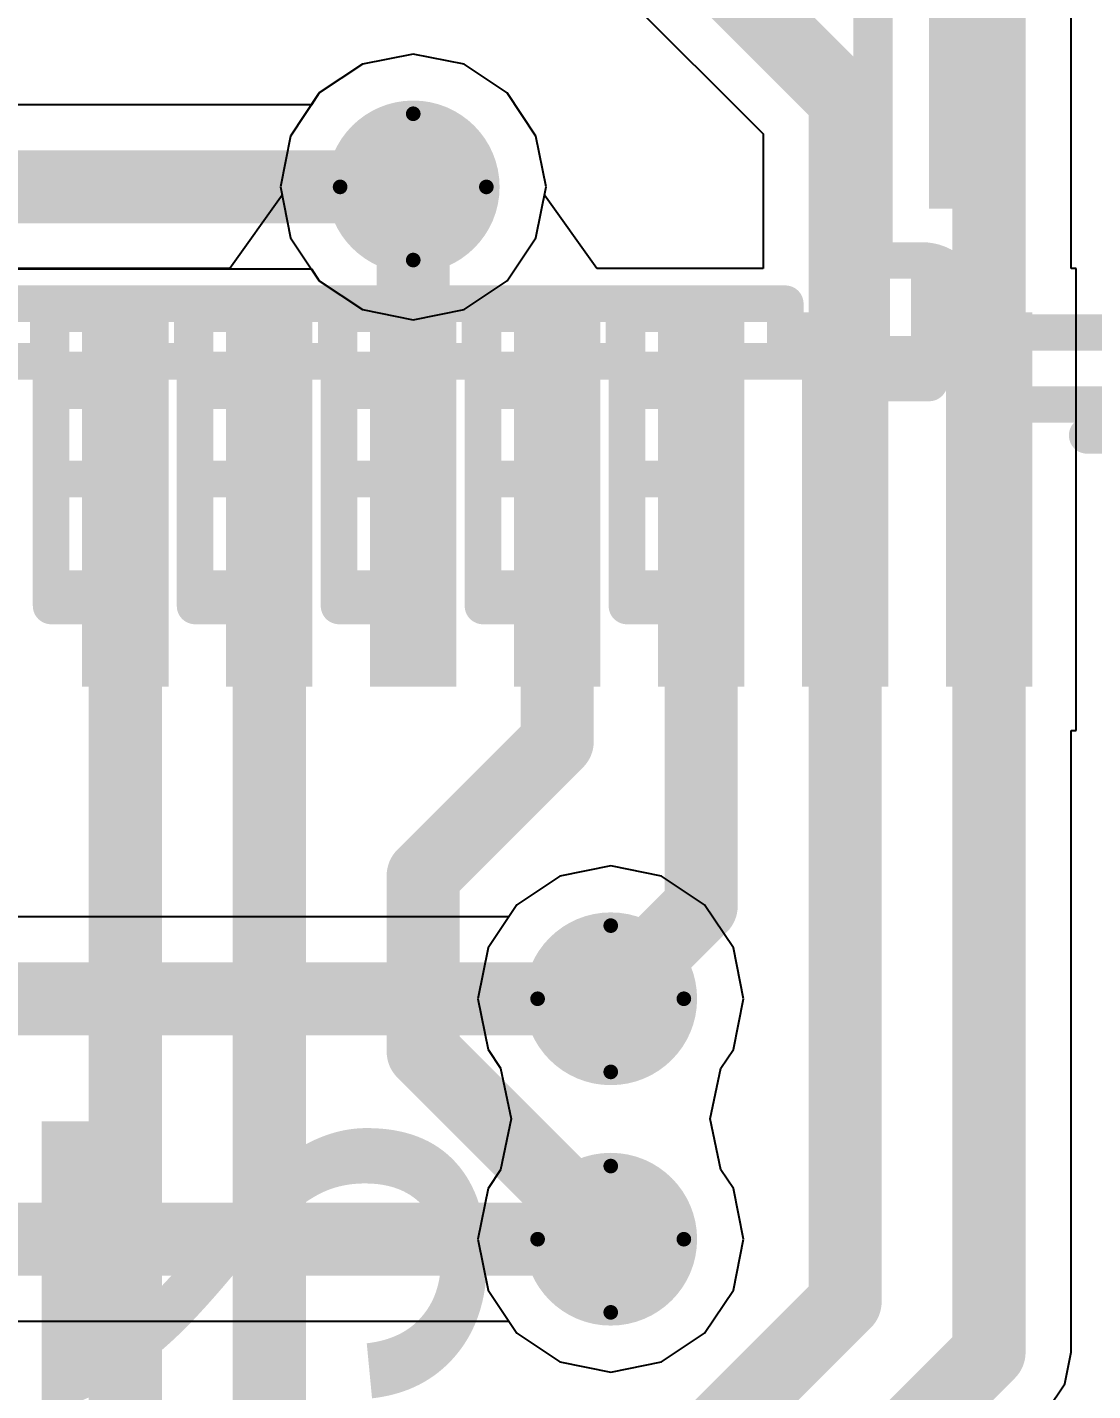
# Model space of a CAD drawing. Header units: millimetres. Extents: x -16 to 330, y -45 to 150.
# Drawn here: x 74.073 to 77.774, y 66.584 to 71.319 of the extents above; entities that cross this region are included whole.
import ezdxf

# ---------------------------------------------------------------- set-up
doc = ezdxf.new("R2010")
doc.units = ezdxf.units.MM
for name, color, linetype in [('BottomLayer', 5, 'Continuous'), ('BottomOverlay', 54, 'Continuous'), ('BottomSolder', 6, 'Continuous'), ('DrillDrawing', 1, 'Continuous'), ('Mechanical13', 56, 'Continuous'), ('MidLayer1', 16, 'Continuous'), ('MidLayer2', 76, 'Continuous'), ('TopLayer', 1, 'Continuous'), ('TopOverlay', 2, 'Continuous'), ('TopPaste', 8, 'Continuous'), ('TopSolder', 216, 'Continuous'), ('ViaHoleLayer', 16, 'Continuous')]:
    doc.layers.add(name, color=color, linetype=linetype)
doc.styles.add('Arial', font='arial.ttf', dxfattribs={"height": 0.2})

# ---------------------------------------------------------------- blocks, each defined once
blk = doc.blocks.new('AFC01_S15FCC_00_148')
at = {"layer": 'TopLayer'}
for points in [[(-3.35, 0.69), (-3.65, 0.69), (-3.65, 1.99), (-3.35, 1.99)], [(-2.85, 0.69), (-3.15, 0.69), (-3.15, 1.99), (-2.85, 1.99)], [(-2.35, 0.69), (-2.65, 0.69), (-2.65, 1.99), (-2.35, 1.99)], [(-1.85, 0.69), (-2.15, 0.69), (-2.15, 1.99), (-1.85, 1.99)], [(-1.35, 0.69), (-1.65, 0.69), (-1.65, 1.99), (-1.35, 1.99)], [(-0.85, 0.69), (-1.15, 0.69), (-1.15, 1.99), (-0.85, 1.99)], [(-0.35, 0.69), (-0.65, 0.69), (-0.65, 1.99), (-0.35, 1.99)]]:
    blk.add_hatch(color=1, dxfattribs=at).paths.add_polyline_path(points)
at = {"layer": 'TopPaste'}
for points in [[(-3.35, 0.69), (-3.65, 0.69), (-3.65, 1.99), (-3.35, 1.99)], [(-2.85, 0.69), (-3.15, 0.69), (-3.15, 1.99), (-2.85, 1.99)], [(-2.35, 0.69), (-2.65, 0.69), (-2.65, 1.99), (-2.35, 1.99)], [(-1.85, 0.69), (-2.15, 0.69), (-2.15, 1.99), (-1.85, 1.99)], [(-1.35, 0.69), (-1.65, 0.69), (-1.65, 1.99), (-1.35, 1.99)], [(-0.85, 0.69), (-1.15, 0.69), (-1.15, 1.99), (-0.85, 1.99)], [(-0.35, 0.69), (-0.65, 0.69), (-0.65, 1.99), (-0.35, 1.99)]]:
    blk.add_hatch(color=8, dxfattribs=at).paths.add_polyline_path(points)
at = {"layer": 'TopSolder'}
for points in [[(-3.35, 0.69), (-3.65, 0.69), (-3.65, 1.99), (-3.35, 1.99)], [(-2.85, 0.69), (-3.15, 0.69), (-3.15, 1.99), (-2.85, 1.99)], [(-2.35, 0.69), (-2.65, 0.69), (-2.65, 1.99), (-2.35, 1.99)], [(-1.85, 0.69), (-2.15, 0.69), (-2.15, 1.99), (-1.85, 1.99)], [(-1.35, 0.69), (-1.65, 0.69), (-1.65, 1.99), (-1.35, 1.99)], [(-0.85, 0.69), (-1.15, 0.69), (-1.15, 1.99), (-0.85, 1.99)], [(-0.35, 0.69), (-0.65, 0.69), (-0.65, 1.99), (-0.35, 1.99)]]:
    blk.add_hatch(color=216, dxfattribs=at).paths.add_polyline_path(points)
at = {"layer": 'TopOverlay', "const_width": 0.127}
blk.add_lwpolyline([(-3.8408, 1.1176), (-5.8728, 1.1176)], dxfattribs=at)
at = {"layer": 'TopOverlay', "const_width": 0.0635}
blk.add_lwpolyline([(-3.8726, 1.1176, 1), (-3.8091, 1.1176, 1)], format="xyb", close=True, dxfattribs=at)
at = {"layer": 'TopOverlay'}
blk.add_text('1', height=0.762, dxfattribs=at).set_placement((-3.6376, -0.4318))

msp = doc.modelspace()

# ---------------------------------------------------------------- hatches: boundary and pattern name
at = {"layer": 'BottomLayer'}
h = msp.add_hatch(color=5, dxfattribs=at)
edge = h.paths.add_edge_path()
edge.add_arc((75.414, 70.7644), 0.3, 0, 360)
h = msp.add_hatch(color=5, dxfattribs=at)
edge = h.paths.add_edge_path()
edge.add_arc((76.1, 67.945), 0.3, 0, 360)
h = msp.add_hatch(color=5, dxfattribs=at)
edge = h.paths.add_edge_path()
edge.add_arc((76.1, 67.11), 0.3, 0, 360)
at = {"layer": 'BottomSolder'}
h = msp.add_hatch(color=6, dxfattribs=at)
edge = h.paths.add_edge_path()
edge.add_arc((75.414, 70.7644), 0.15, 0, 360)
h = msp.add_hatch(color=6, dxfattribs=at)
edge = h.paths.add_edge_path()
edge.add_arc((76.1, 67.945), 0.15, 0, 360)
h = msp.add_hatch(color=6, dxfattribs=at)
edge = h.paths.add_edge_path()
edge.add_arc((76.1, 67.11), 0.15, 0, 360)
at = {"layer": 'MidLayer1'}
h = msp.add_hatch(color=16, dxfattribs=at)
edge = h.paths.add_edge_path()
edge.add_arc((75.414, 70.7644), 0.3, 0, 360)
h = msp.add_hatch(color=16, dxfattribs=at)
edge = h.paths.add_edge_path()
edge.add_arc((76.1, 67.945), 0.3, 0, 360)
h = msp.add_hatch(color=16, dxfattribs=at)
edge = h.paths.add_edge_path()
edge.add_arc((76.1, 67.11), 0.3, 0, 360)
at = {"layer": 'MidLayer2'}
h = msp.add_hatch(color=76, dxfattribs=at)
edge = h.paths.add_edge_path()
edge.add_arc((75.414, 70.7644), 0.3, 0, 360)
h = msp.add_hatch(color=76, dxfattribs=at)
edge = h.paths.add_edge_path()
edge.add_arc((76.1, 67.945), 0.3, 0, 360)
h = msp.add_hatch(color=76, dxfattribs=at)
edge = h.paths.add_edge_path()
edge.add_arc((76.1, 67.11), 0.3, 0, 360)
at = {"layer": 'TopLayer'}
h = msp.add_hatch(color=1, dxfattribs=at)
edge = h.paths.add_edge_path()
edge.add_arc((75.414, 70.7644), 0.3, 0, 360)
h = msp.add_hatch(color=1, dxfattribs=at)
edge = h.paths.add_edge_path()
edge.add_arc((76.1, 67.945), 0.3, 0, 360)
h = msp.add_hatch(color=1, dxfattribs=at)
edge = h.paths.add_edge_path()
edge.add_arc((76.1, 67.11), 0.3, 0, 360)
at = {"layer": 'TopSolder'}
h = msp.add_hatch(color=216, dxfattribs=at)
edge = h.paths.add_edge_path()
edge.add_arc((75.414, 70.7644), 0.15, 0, 360)
h = msp.add_hatch(color=216, dxfattribs=at)
edge = h.paths.add_edge_path()
edge.add_arc((76.1, 67.945), 0.15, 0, 360)
h = msp.add_hatch(color=216, dxfattribs=at)
edge = h.paths.add_edge_path()
edge.add_arc((76.1, 67.11), 0.15, 0, 360)
at = {"layer": 'ViaHoleLayer'}
h = msp.add_hatch(color=16, dxfattribs=at)
edge = h.paths.add_edge_path()
edge.add_arc((75.414, 70.7644), 0.15, 0, 360)
h = msp.add_hatch(color=16, dxfattribs=at)
edge = h.paths.add_edge_path()
edge.add_arc((76.1, 67.945), 0.15, 0, 360)
h = msp.add_hatch(color=16, dxfattribs=at)
edge = h.paths.add_edge_path()
edge.add_arc((76.1, 67.11), 0.15, 0, 360)

# ---------------------------------------------------------------- linework, layer by layer
at = {"layer": 'BottomLayer'}
for p, q in [((75.414, 71.2257), (75.2375, 71.1906)), ((75.5905, 71.1906), (75.414, 71.2257)), ((75.2375, 71.1906), (75.0878, 71.0906)), ((75.7401, 71.0906), (75.5905, 71.1906)), ((75.0878, 71.0906), (75.0602, 71.0493)), ((75.8401, 70.9409), (75.7401, 71.0906)), ((75.0602, 71.0493), (68.8716, 71.0493)), ((75.8752, 70.7644), (75.8401, 70.9409)), ((75.8401, 70.5879), (75.8752, 70.7644)), ((75.7401, 70.4382), (75.8401, 70.5879)), ((68.9896, 70.4795), (75.0602, 70.4795)), ((75.0602, 70.4795), (75.0878, 70.4382)), ((75.0878, 70.4382), (75.2375, 70.3383)), ((75.5905, 70.3383), (75.7401, 70.4382)), ((75.2375, 70.3383), (75.414, 70.3031)), ((75.414, 70.3031), (75.5905, 70.3383)), ((76.1, 68.4063), (75.9235, 68.3712)), ((76.2765, 68.3712), (76.1, 68.4063)), ((75.9235, 68.3712), (75.7738, 68.2712)), ((76.4261, 68.2712), (76.2765, 68.3712)), ((75.7738, 68.2712), (75.7462, 68.2299)), ((76.5261, 68.1215), (76.4261, 68.2712)), ((75.7462, 68.2299), (69.4851, 68.2299)), ((76.5612, 67.945), (76.5261, 68.1215)), ((76.5261, 67.7685), (76.5612, 67.945)), ((76.4829, 67.7037), (76.5261, 67.7685)), ((76.4455, 67.5275), (76.4829, 67.7037)), ((76.4829, 67.3513), (76.4455, 67.5275)), ((76.5261, 67.2865), (76.4829, 67.3513)), ((76.5612, 67.11), (76.5261, 67.2865)), ((76.5261, 66.9335), (76.5612, 67.11)), ((76.4261, 66.7838), (76.5261, 66.9335)), ((69.3004, 66.8251), (75.7462, 66.8251)), ((75.7462, 66.8251), (75.7738, 66.7838)), ((75.7738, 66.7838), (75.9235, 66.6838)), ((76.2765, 66.6838), (76.4261, 66.7838)), ((75.9235, 66.6838), (76.1, 66.6487)), ((76.1, 66.6487), (76.2765, 66.6838))]:
    msp.add_line(p, q, dxfattribs=at)
at = {"layer": 'BottomLayer', "const_width": 0.254}
for points in [[(68.8716, 70.7644), (75.414, 70.7644)], [(69.3671, 67.945), (75.9478, 67.945)], [(69.3004, 67.11), (75.9457, 67.11)]]:
    msp.add_lwpolyline(points, dxfattribs=at)
at = {"layer": 'BottomLayer', "const_width": 0.127}
for points in [[(75.3505, 70.7644, 1), (75.4775, 70.7644, 1)], [(75.8843, 67.945, 1), (76.0113, 67.945, 1)], [(75.8822, 67.11, 1), (76.0092, 67.11, 1)]]:
    msp.add_lwpolyline(points, format="xyb", close=True, dxfattribs=at)
at = {"layer": 'DrillDrawing', "const_width": 0.0508}
for points in [[(75.16, 70.7644), (75.414, 71.0184)], [(75.414, 71.0184), (75.668, 70.7644)], [(75.16, 70.7644), (75.414, 70.5104)], [(75.414, 70.5104), (75.668, 70.7644)], [(75.846, 67.945), (76.1, 68.199)], [(76.1, 68.199), (76.354, 67.945)], [(75.846, 67.945), (76.1, 67.691)], [(76.1, 67.691), (76.354, 67.945)], [(75.846, 67.11), (76.1, 67.364)], [(76.1, 67.364), (76.354, 67.11)], [(75.846, 67.11), (76.1, 66.856)], [(76.1, 66.856), (76.354, 67.11)]]:
    msp.add_lwpolyline(points, dxfattribs=at)
at = {"layer": 'DrillDrawing', "const_width": 0.0254}
for points in [[(75.4013, 71.0184, 1), (75.4267, 71.0184, 1)], [(75.4013, 71.0184, 1), (75.4267, 71.0184, 1)], [(75.1473, 70.7644, 1), (75.1727, 70.7644, 1)], [(75.1473, 70.7644, 1), (75.1727, 70.7644, 1)], [(75.6553, 70.7644, 1), (75.6807, 70.7644, 1)], [(75.6553, 70.7644, 1), (75.6807, 70.7644, 1)], [(75.4013, 70.5104, 1), (75.4267, 70.5104, 1)], [(75.4013, 70.5104, 1), (75.4267, 70.5104, 1)], [(76.0873, 68.199, 1), (76.1127, 68.199, 1)], [(76.0873, 68.199, 1), (76.1127, 68.199, 1)], [(75.8333, 67.945, 1), (75.8587, 67.945, 1)], [(75.8333, 67.945, 1), (75.8587, 67.945, 1)], [(76.3413, 67.945, 1), (76.3667, 67.945, 1)], [(76.3413, 67.945, 1), (76.3667, 67.945, 1)], [(76.0873, 67.691, 1), (76.1127, 67.691, 1)], [(76.0873, 67.691, 1), (76.1127, 67.691, 1)], [(76.0873, 67.364, 1), (76.1127, 67.364, 1)], [(76.0873, 67.364, 1), (76.1127, 67.364, 1)], [(75.8333, 67.11, 1), (75.8587, 67.11, 1)], [(75.8333, 67.11, 1), (75.8587, 67.11, 1)], [(76.3413, 67.11, 1), (76.3667, 67.11, 1)], [(76.3413, 67.11, 1), (76.3667, 67.11, 1)], [(76.0873, 66.856, 1), (76.1127, 66.856, 1)], [(76.0873, 66.856, 1), (76.1127, 66.856, 1)]]:
    msp.add_lwpolyline(points, format="xyb", close=True, dxfattribs=at)
at = {"layer": 'Mechanical13', "const_width": 0.127}
for points in [[(77.0062, 70.0836), (77.0062, 72.9088)], [(77.0162, 70.5088), (77.0162, 72.5088)], [(77.0162, 70.5088), (77.1812, 70.5088)], [(77.2062, 70.0836), (77.2062, 70.5034)], [(71.3062, 70.3588), (76.7062, 70.3588)], [(74.1462, 70.1588), (74.1462, 70.3588)], [(74.1562, 70.3238), (74.1562, 70.3588)], [(74.3562, 70.3238), (74.3562, 70.3588)], [(74.3662, 70.1588), (74.3662, 70.3588)], [(74.6462, 70.1588), (74.6462, 70.3588)], [(74.6562, 70.3238), (74.6562, 70.3588)], [(74.8562, 70.3238), (74.8562, 70.3588)], [(74.8662, 70.1588), (74.8662, 70.3588)], [(75.1462, 70.1588), (75.1462, 70.3588)], [(75.1562, 70.3238), (75.1562, 70.3588)], [(75.3562, 70.3238), (75.3562, 70.3588)], [(75.3662, 70.1588), (75.3662, 70.3588)], [(75.6462, 70.1588), (75.6462, 70.3588)], [(75.6562, 70.3238), (75.6562, 70.3588)], [(75.8562, 70.3238), (75.8562, 70.3588)], [(75.8662, 70.1588), (75.8662, 70.3588)], [(76.1462, 70.1588), (76.1462, 70.3588)], [(76.1562, 70.3238), (76.1562, 70.3588)], [(76.3562, 70.3238), (76.3562, 70.3588)], [(76.3662, 70.1588), (76.3662, 70.3588)], [(76.7062, 70.1588), (76.7062, 70.3588)], [(77.3312, 70.2588), (77.3312, 70.3588)], [(74.1562, 70.3238), (74.3562, 70.3238)], [(74.1562, 70.1286), (74.1562, 70.3238)], [(74.3562, 70.1286), (74.3562, 70.3238)], [(74.6562, 70.3238), (74.8562, 70.3238)], [(74.6562, 70.1286), (74.6562, 70.3238)], [(74.8562, 70.1286), (74.8562, 70.3238)], [(75.1562, 70.3238), (75.3562, 70.3238)], [(75.1562, 70.1286), (75.1562, 70.3238)], [(75.3562, 70.1286), (75.3562, 70.3238)], [(75.6562, 70.3238), (75.8562, 70.3238)], [(75.6562, 70.1286), (75.6562, 70.3238)], [(75.8562, 70.1286), (75.8562, 70.3238)], [(76.1562, 70.3238), (76.3562, 70.3238)], [(76.1562, 70.1286), (76.1562, 70.3238)], [(76.3562, 70.1286), (76.3562, 70.3238)], [(76.8562, 70.1588), (77.0062, 70.3088)], [(77.2062, 70.3238), (77.3312, 70.3238)], [(77.3312, 70.2588), (78.1862, 70.2588)], [(77.3312, 70.0088), (77.3312, 70.2588)], [(77.2062, 70.2488), (77.3312, 70.2488)], [(73.8662, 70.1588), (74.1462, 70.1588)], [(74.3662, 70.1588), (74.6462, 70.1588)], [(74.8662, 70.1588), (75.1462, 70.1588)], [(75.3662, 70.1588), (75.6462, 70.1588)], [(75.8662, 70.1588), (76.1462, 70.1588)], [(76.3662, 70.1588), (76.8562, 70.1588)], [(77.0062, 70.1836), (77.2062, 70.1836)], [(74.1562, 70.1286), (74.3562, 70.1286)], [(74.1562, 70.0936), (74.1562, 70.1286)], [(74.3562, 70.0936), (74.3562, 70.1286)], [(74.6562, 70.1286), (74.8562, 70.1286)], [(74.6562, 70.0936), (74.6562, 70.1286)], [(74.8562, 70.0936), (74.8562, 70.1286)], [(75.1562, 70.1286), (75.3562, 70.1286)], [(75.1562, 70.0936), (75.1562, 70.1286)], [(75.3562, 70.0936), (75.3562, 70.1286)], [(75.6562, 70.1286), (75.8562, 70.1286)], [(75.6562, 70.0936), (75.6562, 70.1286)], [(75.8562, 70.0936), (75.8562, 70.1286)], [(76.1562, 70.1286), (76.3562, 70.1286)], [(76.1562, 70.0936), (76.1562, 70.1286)], [(76.3562, 70.0936), (76.3562, 70.1286)], [(74.1562, 70.0936), (74.3562, 70.0936)], [(74.1562, 70.0564), (74.1562, 70.0936)], [(74.3562, 70.0564), (74.3562, 70.0936)], [(74.6562, 70.0936), (74.8562, 70.0936)], [(74.6562, 70.0564), (74.6562, 70.0936)], [(74.8562, 70.0564), (74.8562, 70.0936)], [(75.1562, 70.0936), (75.3562, 70.0936)], [(75.1562, 70.0564), (75.1562, 70.0936)], [(75.3562, 70.0564), (75.3562, 70.0936)], [(75.6562, 70.0936), (75.8562, 70.0936)], [(75.6562, 70.0564), (75.6562, 70.0936)], [(75.8562, 70.0564), (75.8562, 70.0936)], [(76.1562, 70.0936), (76.3562, 70.0936)], [(76.1562, 70.0564), (76.1562, 70.0936)], [(76.3562, 70.0564), (76.3562, 70.0936)], [(77.0062, 70.0836), (77.2062, 70.0836)], [(74.1562, 70.0564), (74.3562, 70.0564)], [(74.1562, 69.3691), (74.1562, 70.0564)], [(74.3562, 69.3691), (74.3562, 70.0564)], [(74.6562, 70.0564), (74.8562, 70.0564)], [(74.6562, 69.3691), (74.6562, 70.0564)], [(74.8562, 69.3691), (74.8562, 70.0564)], [(75.1562, 70.0564), (75.3562, 70.0564)], [(75.1562, 69.3691), (75.1562, 70.0564)], [(75.3562, 69.3691), (75.3562, 70.0564)], [(75.6562, 70.0564), (75.8562, 70.0564)], [(75.6562, 69.3691), (75.6562, 70.0564)], [(75.8562, 69.3691), (75.8562, 70.0564)], [(76.1562, 70.0564), (76.3562, 70.0564)], [(76.1562, 69.3691), (76.1562, 70.0564)], [(76.3562, 69.3691), (76.3562, 70.0564)], [(77.3312, 70.0088), (78.1862, 70.0088)], [(74.1562, 69.7504), (74.3562, 69.7504)], [(74.6562, 69.7504), (74.8562, 69.7504)], [(75.1562, 69.7504), (75.3562, 69.7504)], [(75.6562, 69.7504), (75.8562, 69.7504)], [(76.1562, 69.7504), (76.3562, 69.7504)], [(74.1562, 69.3691), (74.3562, 69.3691)], [(74.1562, 69.3091), (74.1562, 69.3691)], [(74.3562, 69.3091), (74.3562, 69.3691)], [(74.6562, 69.3691), (74.8562, 69.3691)], [(74.6562, 69.3091), (74.6562, 69.3691)], [(74.8562, 69.3091), (74.8562, 69.3691)], [(75.1562, 69.3691), (75.3562, 69.3691)], [(75.1562, 69.3091), (75.1562, 69.3691)], [(75.3562, 69.3091), (75.3562, 69.3691)], [(75.6562, 69.3691), (75.8562, 69.3691)], [(75.6562, 69.3091), (75.6562, 69.3691)], [(75.8562, 69.3091), (75.8562, 69.3691)], [(76.1562, 69.3691), (76.3562, 69.3691)], [(76.1562, 69.3091), (76.1562, 69.3691)], [(76.3562, 69.3091), (76.3562, 69.3691)], [(74.1562, 69.3091), (74.3562, 69.3091)], [(74.6562, 69.3091), (74.8562, 69.3091)], [(75.1562, 69.3091), (75.3562, 69.3091)], [(75.6562, 69.3091), (75.8562, 69.3091)], [(76.1562, 69.3091), (76.3562, 69.3091)]]:
    msp.add_lwpolyline(points, dxfattribs=at)
at = {"layer": 'Mechanical13', "const_width": 0.0635}
for points in [[(76.9845, 70.5088, 1), (77.048, 70.5088, 1)], [(76.9845, 70.5088, 1), (77.048, 70.5088, 1)], [(77.1495, 70.5088, 1), (77.213, 70.5088, 1)], [(77.1495, 70.5088, 1), (77.213, 70.5088, 1)], [(77.1745, 70.5034, 1), (77.238, 70.5034, 1)], [(77.2921, 70.4051, 1), (77.3556, 70.4051, 1)], [(77.2921, 70.4051, 1), (77.3556, 70.4051, 1)], [(74.1145, 70.3588, 1), (74.178, 70.3588, 1)], [(74.1245, 70.3588, 1), (74.188, 70.3588, 1)], [(74.3245, 70.3588, 1), (74.388, 70.3588, 1)], [(74.3345, 70.3588, 1), (74.398, 70.3588, 1)], [(74.6145, 70.3588, 1), (74.678, 70.3588, 1)], [(74.6245, 70.3588, 1), (74.688, 70.3588, 1)], [(74.8245, 70.3588, 1), (74.888, 70.3588, 1)], [(74.8345, 70.3588, 1), (74.898, 70.3588, 1)], [(75.1145, 70.3588, 1), (75.178, 70.3588, 1)], [(75.1245, 70.3588, 1), (75.188, 70.3588, 1)], [(75.3245, 70.3588, 1), (75.388, 70.3588, 1)], [(75.3345, 70.3588, 1), (75.398, 70.3588, 1)], [(75.6145, 70.3588, 1), (75.678, 70.3588, 1)], [(75.6245, 70.3588, 1), (75.688, 70.3588, 1)], [(75.8245, 70.3588, 1), (75.888, 70.3588, 1)], [(75.8345, 70.3588, 1), (75.898, 70.3588, 1)], [(76.1145, 70.3588, 1), (76.178, 70.3588, 1)], [(76.1245, 70.3588, 1), (76.188, 70.3588, 1)], [(76.3245, 70.3588, 1), (76.388, 70.3588, 1)], [(76.3345, 70.3588, 1), (76.398, 70.3588, 1)], [(76.6745, 70.3588, 1), (76.738, 70.3588, 1)], [(76.6745, 70.3588, 1), (76.738, 70.3588, 1)], [(77.2995, 70.3588, 1), (77.363, 70.3588, 1)], [(77.2995, 70.3588, 1), (77.363, 70.3588, 1)], [(74.1245, 70.3238, 1), (74.188, 70.3238, 1)], [(74.1245, 70.3238, 1), (74.188, 70.3238, 1)], [(74.1245, 70.3238, 1), (74.188, 70.3238, 1)], [(74.3245, 70.3238, 1), (74.388, 70.3238, 1)], [(74.3245, 70.3238, 1), (74.388, 70.3238, 1)], [(74.3245, 70.3238, 1), (74.388, 70.3238, 1)], [(74.6245, 70.3238, 1), (74.688, 70.3238, 1)], [(74.6245, 70.3238, 1), (74.688, 70.3238, 1)], [(74.6245, 70.3238, 1), (74.688, 70.3238, 1)], [(74.8245, 70.3238, 1), (74.888, 70.3238, 1)], [(74.8245, 70.3238, 1), (74.888, 70.3238, 1)], [(74.8245, 70.3238, 1), (74.888, 70.3238, 1)], [(75.1245, 70.3238, 1), (75.188, 70.3238, 1)], [(75.1245, 70.3238, 1), (75.188, 70.3238, 1)], [(75.1245, 70.3238, 1), (75.188, 70.3238, 1)], [(75.3245, 70.3238, 1), (75.388, 70.3238, 1)], [(75.3245, 70.3238, 1), (75.388, 70.3238, 1)], [(75.3245, 70.3238, 1), (75.388, 70.3238, 1)], [(75.6245, 70.3238, 1), (75.688, 70.3238, 1)], [(75.6245, 70.3238, 1), (75.688, 70.3238, 1)], [(75.6245, 70.3238, 1), (75.688, 70.3238, 1)], [(75.8245, 70.3238, 1), (75.888, 70.3238, 1)], [(75.8245, 70.3238, 1), (75.888, 70.3238, 1)], [(75.8245, 70.3238, 1), (75.888, 70.3238, 1)], [(76.1245, 70.3238, 1), (76.188, 70.3238, 1)], [(76.1245, 70.3238, 1), (76.188, 70.3238, 1)], [(76.1245, 70.3238, 1), (76.188, 70.3238, 1)], [(76.3245, 70.3238, 1), (76.388, 70.3238, 1)], [(76.3245, 70.3238, 1), (76.388, 70.3238, 1)], [(76.3245, 70.3238, 1), (76.388, 70.3238, 1)], [(76.9745, 70.3088, 1), (77.038, 70.3088, 1)], [(77.1745, 70.3238, 1), (77.238, 70.3238, 1)], [(77.2995, 70.3238, 1), (77.363, 70.3238, 1)], [(77.2995, 70.2588, 1), (77.363, 70.2588, 1)], [(77.2995, 70.2588, 1), (77.363, 70.2588, 1)], [(77.2995, 70.2588, 1), (77.363, 70.2588, 1)], [(77.1745, 70.2488, 1), (77.238, 70.2488, 1)], [(77.2995, 70.2488, 1), (77.363, 70.2488, 1)], [(74.1145, 70.1588, 1), (74.178, 70.1588, 1)], [(74.1145, 70.1588, 1), (74.178, 70.1588, 1)], [(74.3345, 70.1588, 1), (74.398, 70.1588, 1)], [(74.3345, 70.1588, 1), (74.398, 70.1588, 1)], [(74.6145, 70.1588, 1), (74.678, 70.1588, 1)], [(74.6145, 70.1588, 1), (74.678, 70.1588, 1)], [(74.8345, 70.1588, 1), (74.898, 70.1588, 1)], [(74.8345, 70.1588, 1), (74.898, 70.1588, 1)], [(75.1145, 70.1588, 1), (75.178, 70.1588, 1)], [(75.1145, 70.1588, 1), (75.178, 70.1588, 1)], [(75.3345, 70.1588, 1), (75.398, 70.1588, 1)], [(75.3345, 70.1588, 1), (75.398, 70.1588, 1)], [(75.6145, 70.1588, 1), (75.678, 70.1588, 1)], [(75.6145, 70.1588, 1), (75.678, 70.1588, 1)], [(75.8345, 70.1588, 1), (75.898, 70.1588, 1)], [(75.8345, 70.1588, 1), (75.898, 70.1588, 1)], [(76.1145, 70.1588, 1), (76.178, 70.1588, 1)], [(76.1145, 70.1588, 1), (76.178, 70.1588, 1)], [(76.3345, 70.1588, 1), (76.398, 70.1588, 1)], [(76.3345, 70.1588, 1), (76.398, 70.1588, 1)], [(76.6745, 70.1588, 1), (76.738, 70.1588, 1)], [(76.8245, 70.1588, 1), (76.888, 70.1588, 1)], [(76.8245, 70.1588, 1), (76.888, 70.1588, 1)], [(76.9745, 70.1836, 1), (77.038, 70.1836, 1)], [(77.1745, 70.1836, 1), (77.238, 70.1836, 1)], [(74.1245, 70.1286, 1), (74.188, 70.1286, 1)], [(74.1245, 70.1286, 1), (74.188, 70.1286, 1)], [(74.1245, 70.1286, 1), (74.188, 70.1286, 1)], [(74.3245, 70.1286, 1), (74.388, 70.1286, 1)], [(74.3245, 70.1286, 1), (74.388, 70.1286, 1)], [(74.3245, 70.1286, 1), (74.388, 70.1286, 1)], [(74.6245, 70.1286, 1), (74.688, 70.1286, 1)], [(74.6245, 70.1286, 1), (74.688, 70.1286, 1)], [(74.6245, 70.1286, 1), (74.688, 70.1286, 1)], [(74.8245, 70.1286, 1), (74.888, 70.1286, 1)], [(74.8245, 70.1286, 1), (74.888, 70.1286, 1)], [(74.8245, 70.1286, 1), (74.888, 70.1286, 1)], [(75.1245, 70.1286, 1), (75.188, 70.1286, 1)], [(75.1245, 70.1286, 1), (75.188, 70.1286, 1)], [(75.1245, 70.1286, 1), (75.188, 70.1286, 1)], [(75.3245, 70.1286, 1), (75.388, 70.1286, 1)], [(75.3245, 70.1286, 1), (75.388, 70.1286, 1)], [(75.3245, 70.1286, 1), (75.388, 70.1286, 1)], [(75.6245, 70.1286, 1), (75.688, 70.1286, 1)], [(75.6245, 70.1286, 1), (75.688, 70.1286, 1)], [(75.6245, 70.1286, 1), (75.688, 70.1286, 1)], [(75.8245, 70.1286, 1), (75.888, 70.1286, 1)], [(75.8245, 70.1286, 1), (75.888, 70.1286, 1)], [(75.8245, 70.1286, 1), (75.888, 70.1286, 1)], [(76.1245, 70.1286, 1), (76.188, 70.1286, 1)], [(76.1245, 70.1286, 1), (76.188, 70.1286, 1)], [(76.1245, 70.1286, 1), (76.188, 70.1286, 1)], [(76.3245, 70.1286, 1), (76.388, 70.1286, 1)], [(76.3245, 70.1286, 1), (76.388, 70.1286, 1)], [(76.3245, 70.1286, 1), (76.388, 70.1286, 1)], [(74.1245, 70.0936, 1), (74.188, 70.0936, 1)], [(74.1245, 70.0936, 1), (74.188, 70.0936, 1)], [(74.1245, 70.0936, 1), (74.188, 70.0936, 1)], [(74.3245, 70.0936, 1), (74.388, 70.0936, 1)], [(74.3245, 70.0936, 1), (74.388, 70.0936, 1)], [(74.3245, 70.0936, 1), (74.388, 70.0936, 1)], [(74.6245, 70.0936, 1), (74.688, 70.0936, 1)], [(74.6245, 70.0936, 1), (74.688, 70.0936, 1)], [(74.6245, 70.0936, 1), (74.688, 70.0936, 1)], [(74.8245, 70.0936, 1), (74.888, 70.0936, 1)], [(74.8245, 70.0936, 1), (74.888, 70.0936, 1)], [(74.8245, 70.0936, 1), (74.888, 70.0936, 1)], [(75.1245, 70.0936, 1), (75.188, 70.0936, 1)], [(75.1245, 70.0936, 1), (75.188, 70.0936, 1)], [(75.1245, 70.0936, 1), (75.188, 70.0936, 1)], [(75.3245, 70.0936, 1), (75.388, 70.0936, 1)], [(75.3245, 70.0936, 1), (75.388, 70.0936, 1)], [(75.3245, 70.0936, 1), (75.388, 70.0936, 1)], [(75.6245, 70.0936, 1), (75.688, 70.0936, 1)], [(75.6245, 70.0936, 1), (75.688, 70.0936, 1)], [(75.6245, 70.0936, 1), (75.688, 70.0936, 1)], [(75.8245, 70.0936, 1), (75.888, 70.0936, 1)], [(75.8245, 70.0936, 1), (75.888, 70.0936, 1)], [(75.8245, 70.0936, 1), (75.888, 70.0936, 1)], [(76.1245, 70.0936, 1), (76.188, 70.0936, 1)], [(76.1245, 70.0936, 1), (76.188, 70.0936, 1)], [(76.1245, 70.0936, 1), (76.188, 70.0936, 1)], [(76.3245, 70.0936, 1), (76.388, 70.0936, 1)], [(76.3245, 70.0936, 1), (76.388, 70.0936, 1)], [(76.3245, 70.0936, 1), (76.388, 70.0936, 1)], [(76.9745, 70.0836, 1), (77.038, 70.0836, 1)], [(76.9745, 70.0836, 1), (77.038, 70.0836, 1)], [(77.1745, 70.0836, 1), (77.238, 70.0836, 1)], [(77.1745, 70.0836, 1), (77.238, 70.0836, 1)], [(74.1245, 70.0564, 1), (74.188, 70.0564, 1)], [(74.1245, 70.0564, 1), (74.188, 70.0564, 1)], [(74.1245, 70.0564, 1), (74.188, 70.0564, 1)], [(74.3245, 70.0564, 1), (74.388, 70.0564, 1)], [(74.3245, 70.0564, 1), (74.388, 70.0564, 1)], [(74.3245, 70.0564, 1), (74.388, 70.0564, 1)], [(74.6245, 70.0564, 1), (74.688, 70.0564, 1)], [(74.6245, 70.0564, 1), (74.688, 70.0564, 1)], [(74.6245, 70.0564, 1), (74.688, 70.0564, 1)], [(74.8245, 70.0564, 1), (74.888, 70.0564, 1)], [(74.8245, 70.0564, 1), (74.888, 70.0564, 1)], [(74.8245, 70.0564, 1), (74.888, 70.0564, 1)], [(75.1245, 70.0564, 1), (75.188, 70.0564, 1)], [(75.1245, 70.0564, 1), (75.188, 70.0564, 1)], [(75.1245, 70.0564, 1), (75.188, 70.0564, 1)], [(75.3245, 70.0564, 1), (75.388, 70.0564, 1)], [(75.3245, 70.0564, 1), (75.388, 70.0564, 1)], [(75.3245, 70.0564, 1), (75.388, 70.0564, 1)], [(75.6245, 70.0564, 1), (75.688, 70.0564, 1)], [(75.6245, 70.0564, 1), (75.688, 70.0564, 1)], [(75.6245, 70.0564, 1), (75.688, 70.0564, 1)], [(75.8245, 70.0564, 1), (75.888, 70.0564, 1)], [(75.8245, 70.0564, 1), (75.888, 70.0564, 1)], [(75.8245, 70.0564, 1), (75.888, 70.0564, 1)], [(76.1245, 70.0564, 1), (76.188, 70.0564, 1)], [(76.1245, 70.0564, 1), (76.188, 70.0564, 1)], [(76.1245, 70.0564, 1), (76.188, 70.0564, 1)], [(76.3245, 70.0564, 1), (76.388, 70.0564, 1)], [(76.3245, 70.0564, 1), (76.388, 70.0564, 1)], [(76.3245, 70.0564, 1), (76.388, 70.0564, 1)], [(77.2995, 70.0088, 1), (77.363, 70.0088, 1)], [(77.2995, 70.0088, 1), (77.363, 70.0088, 1)], [(74.1245, 69.7504, 1), (74.188, 69.7504, 1)], [(74.3245, 69.7504, 1), (74.388, 69.7504, 1)], [(74.6245, 69.7504, 1), (74.688, 69.7504, 1)], [(74.8245, 69.7504, 1), (74.888, 69.7504, 1)], [(75.1245, 69.7504, 1), (75.188, 69.7504, 1)], [(75.3245, 69.7504, 1), (75.388, 69.7504, 1)], [(75.6245, 69.7504, 1), (75.688, 69.7504, 1)], [(75.8245, 69.7504, 1), (75.888, 69.7504, 1)], [(76.1245, 69.7504, 1), (76.188, 69.7504, 1)], [(76.3245, 69.7504, 1), (76.388, 69.7504, 1)], [(74.1245, 69.3691, 1), (74.188, 69.3691, 1)], [(74.1245, 69.3691, 1), (74.188, 69.3691, 1)], [(74.1245, 69.3691, 1), (74.188, 69.3691, 1)], [(74.3245, 69.3691, 1), (74.388, 69.3691, 1)], [(74.3245, 69.3691, 1), (74.388, 69.3691, 1)], [(74.3245, 69.3691, 1), (74.388, 69.3691, 1)], [(74.6245, 69.3691, 1), (74.688, 69.3691, 1)], [(74.6245, 69.3691, 1), (74.688, 69.3691, 1)], [(74.6245, 69.3691, 1), (74.688, 69.3691, 1)], [(74.8245, 69.3691, 1), (74.888, 69.3691, 1)], [(74.8245, 69.3691, 1), (74.888, 69.3691, 1)], [(74.8245, 69.3691, 1), (74.888, 69.3691, 1)], [(75.1245, 69.3691, 1), (75.188, 69.3691, 1)], [(75.1245, 69.3691, 1), (75.188, 69.3691, 1)], [(75.1245, 69.3691, 1), (75.188, 69.3691, 1)], [(75.3245, 69.3691, 1), (75.388, 69.3691, 1)], [(75.3245, 69.3691, 1), (75.388, 69.3691, 1)], [(75.3245, 69.3691, 1), (75.388, 69.3691, 1)], [(75.6245, 69.3691, 1), (75.688, 69.3691, 1)], [(75.6245, 69.3691, 1), (75.688, 69.3691, 1)], [(75.6245, 69.3691, 1), (75.688, 69.3691, 1)], [(75.8245, 69.3691, 1), (75.888, 69.3691, 1)], [(75.8245, 69.3691, 1), (75.888, 69.3691, 1)], [(75.8245, 69.3691, 1), (75.888, 69.3691, 1)], [(76.1245, 69.3691, 1), (76.188, 69.3691, 1)], [(76.1245, 69.3691, 1), (76.188, 69.3691, 1)], [(76.1245, 69.3691, 1), (76.188, 69.3691, 1)], [(76.3245, 69.3691, 1), (76.388, 69.3691, 1)], [(76.3245, 69.3691, 1), (76.388, 69.3691, 1)], [(76.3245, 69.3691, 1), (76.388, 69.3691, 1)], [(74.1245, 69.3091, 1), (74.188, 69.3091, 1)], [(74.1245, 69.3091, 1), (74.188, 69.3091, 1)], [(74.3245, 69.3091, 1), (74.388, 69.3091, 1)], [(74.3245, 69.3091, 1), (74.388, 69.3091, 1)], [(74.6245, 69.3091, 1), (74.688, 69.3091, 1)], [(74.6245, 69.3091, 1), (74.688, 69.3091, 1)], [(74.8245, 69.3091, 1), (74.888, 69.3091, 1)], [(74.8245, 69.3091, 1), (74.888, 69.3091, 1)], [(75.1245, 69.3091, 1), (75.188, 69.3091, 1)], [(75.1245, 69.3091, 1), (75.188, 69.3091, 1)], [(75.3245, 69.3091, 1), (75.388, 69.3091, 1)], [(75.3245, 69.3091, 1), (75.388, 69.3091, 1)], [(75.6245, 69.3091, 1), (75.688, 69.3091, 1)], [(75.6245, 69.3091, 1), (75.688, 69.3091, 1)], [(75.8245, 69.3091, 1), (75.888, 69.3091, 1)], [(75.8245, 69.3091, 1), (75.888, 69.3091, 1)], [(76.1245, 69.3091, 1), (76.188, 69.3091, 1)], [(76.1245, 69.3091, 1), (76.188, 69.3091, 1)], [(76.3245, 69.3091, 1), (76.388, 69.3091, 1)], [(76.3245, 69.3091, 1), (76.388, 69.3091, 1)]]:
    msp.add_lwpolyline(points, format="xyb", close=True, dxfattribs=at)
at = {"layer": 'Mechanical13', "const_width": 0.127}
for points in [[(77.1812, 70.5088, -0.328045), (77.3239, 70.4051)], [(77.3239, 70.4051, -0.046786), (77.3312, 70.3588)]]:
    msp.add_lwpolyline(points, format="xyb", dxfattribs=at)
at = {"layer": 'MidLayer1'}
for p, q in [((75.414, 71.2257), (75.2375, 71.1906)), ((75.5905, 71.1906), (75.414, 71.2257)), ((75.2375, 71.1906), (75.0878, 71.0906)), ((75.7401, 71.0906), (75.5905, 71.1906)), ((75.0878, 71.0906), (74.9878, 70.9409)), ((75.8401, 70.9409), (75.7401, 71.0906)), ((74.9878, 70.9409), (74.9527, 70.7644)), ((75.8752, 70.7644), (75.8401, 70.9409)), ((74.9527, 70.7644), (74.9878, 70.5879)), ((75.8401, 70.5879), (75.8752, 70.7644)), ((74.9878, 70.5879), (75.0878, 70.4382)), ((75.7401, 70.4382), (75.8401, 70.5879)), ((75.0878, 70.4382), (75.2375, 70.3383)), ((75.5905, 70.3383), (75.7401, 70.4382)), ((75.2375, 70.3383), (75.414, 70.3031)), ((75.414, 70.3031), (75.5905, 70.3383)), ((76.1, 68.4063), (75.9235, 68.3712)), ((76.2765, 68.3712), (76.1, 68.4063)), ((75.9235, 68.3712), (75.7738, 68.2712)), ((76.4261, 68.2712), (76.2765, 68.3712)), ((75.7738, 68.2712), (75.6738, 68.1215)), ((76.5261, 68.1215), (76.4261, 68.2712)), ((75.6738, 68.1215), (75.6387, 67.945)), ((76.5612, 67.945), (76.5261, 68.1215)), ((75.6387, 67.945), (75.6738, 67.7685)), ((76.5261, 67.7685), (76.5612, 67.945)), ((75.6738, 67.7685), (75.7171, 67.7037)), ((76.4829, 67.7037), (76.5261, 67.7685)), ((75.7171, 67.7037), (75.7545, 67.5275)), ((76.4455, 67.5275), (76.4829, 67.7037)), ((75.7545, 67.5275), (75.7171, 67.3513)), ((76.4829, 67.3513), (76.4455, 67.5275)), ((75.7171, 67.3513), (75.6738, 67.2865)), ((76.5261, 67.2865), (76.4829, 67.3513)), ((75.6738, 67.2865), (75.6387, 67.11)), ((76.5612, 67.11), (76.5261, 67.2865)), ((75.6387, 67.11), (75.6738, 66.9335)), ((76.5261, 66.9335), (76.5612, 67.11)), ((75.6738, 66.9335), (75.7738, 66.7838)), ((76.4261, 66.7838), (76.5261, 66.9335)), ((75.7738, 66.7838), (75.9235, 66.6838)), ((76.2765, 66.6838), (76.4261, 66.7838)), ((75.9235, 66.6838), (76.1, 66.6487)), ((76.1, 66.6487), (76.2765, 66.6838))]:
    msp.add_line(p, q, dxfattribs=at)
at = {"layer": 'MidLayer2'}
for p, q in [((75.414, 71.2257), (75.2375, 71.1906)), ((75.5905, 71.1906), (75.414, 71.2257)), ((75.2375, 71.1906), (75.0878, 71.0906)), ((75.7401, 71.0906), (75.5905, 71.1906)), ((75.0878, 71.0906), (74.9878, 70.9409)), ((75.8401, 70.9409), (75.7401, 71.0906)), ((74.9878, 70.9409), (74.9527, 70.7644)), ((75.8752, 70.7644), (75.8401, 70.9409)), ((74.9527, 70.7644), (74.9878, 70.5879)), ((75.8401, 70.5879), (75.8752, 70.7644)), ((74.9878, 70.5879), (75.0878, 70.4382)), ((75.7401, 70.4382), (75.8401, 70.5879)), ((75.0878, 70.4382), (75.2375, 70.3383)), ((75.5905, 70.3383), (75.7401, 70.4382)), ((75.2375, 70.3383), (75.414, 70.3031)), ((75.414, 70.3031), (75.5905, 70.3383)), ((76.1, 68.4063), (75.9235, 68.3712)), ((76.2765, 68.3712), (76.1, 68.4063)), ((75.9235, 68.3712), (75.7738, 68.2712)), ((76.4261, 68.2712), (76.2765, 68.3712)), ((75.7738, 68.2712), (75.6738, 68.1215)), ((76.5261, 68.1215), (76.4261, 68.2712)), ((75.6738, 68.1215), (75.6387, 67.945)), ((76.5612, 67.945), (76.5261, 68.1215)), ((75.6387, 67.945), (75.6738, 67.7685)), ((76.5261, 67.7685), (76.5612, 67.945)), ((75.6738, 67.7685), (75.7171, 67.7037)), ((76.4829, 67.7037), (76.5261, 67.7685)), ((75.7171, 67.7037), (75.7545, 67.5275)), ((76.4455, 67.5275), (76.4829, 67.7037)), ((75.7545, 67.5275), (75.7171, 67.3513)), ((76.4829, 67.3513), (76.4455, 67.5275)), ((75.7171, 67.3513), (75.6738, 67.2865)), ((76.5261, 67.2865), (76.4829, 67.3513)), ((75.6738, 67.2865), (75.6387, 67.11)), ((76.5612, 67.11), (76.5261, 67.2865)), ((75.6387, 67.11), (75.6738, 66.9335)), ((76.5261, 66.9335), (76.5612, 67.11)), ((75.6738, 66.9335), (75.7738, 66.7838)), ((76.4261, 66.7838), (76.5261, 66.9335)), ((75.7738, 66.7838), (75.9235, 66.6838)), ((76.2765, 66.6838), (76.4261, 66.7838)), ((75.9235, 66.6838), (76.1, 66.6487)), ((76.1, 66.6487), (76.2765, 66.6838))]:
    msp.add_line(p, q, dxfattribs=at)
at = {"layer": 'TopLayer'}
for p, q in [((77.6989, 70.4814), (77.6989, 71.6586)), ((76.1471, 71.4304), (76.6291, 70.9484)), ((75.414, 71.2257), (75.2375, 71.1906)), ((75.5905, 71.1906), (75.414, 71.2257)), ((75.2375, 71.1906), (75.0878, 71.0906)), ((75.7401, 71.0906), (75.5905, 71.1906)), ((75.0878, 71.0906), (74.9878, 70.9409)), ((75.8401, 70.9409), (75.7401, 71.0906)), ((74.9878, 70.9409), (74.9527, 70.7644)), ((75.8752, 70.7644), (75.8401, 70.9409)), ((76.6291, 70.9484), (76.6291, 70.4814)), ((74.9527, 70.7644), (74.9585, 70.7354)), ((75.8695, 70.7354), (75.8752, 70.7644)), ((74.9585, 70.7354), (74.7768, 70.4814)), ((76.0512, 70.4814), (75.8695, 70.7354)), ((74.7768, 70.4814), (72.2248, 70.4814)), ((76.6291, 70.4814), (76.0512, 70.4814)), ((77.7164, 70.4814), (77.6989, 70.4814)), ((77.7164, 68.8766), (77.7164, 70.4814)), ((77.6989, 66.7173), (77.6989, 68.8766)), ((77.6989, 68.8766), (77.7164, 68.8766)), ((77.6772, 66.6083), (77.6989, 66.7173)), ((77.6989, 66.7173), (77.6989, 66.7173)), ((77.6154, 66.5159), (77.6772, 66.6083))]:
    msp.add_line(p, q, dxfattribs=at)
at = {"layer": 'TopLayer', "const_width": 0.254}
for points in [[(76.0984, 71.882), (76.914, 71.0664)], [(77.414, 69.679), (77.414, 71.6586)], [(76.914, 69.679), (76.914, 71.0664)], [(75.414, 69.679), (75.414, 70.7644)], [(74.414, 64.9711), (74.414, 69.679)], [(74.914, 64.1884), (74.914, 69.679)], [(75.914, 68.8382), (75.914, 69.679)], [(76.414, 68.2668), (76.414, 69.679)], [(76.914, 66.8926), (76.914, 69.679)], [(77.414, 66.7173), (77.414, 69.679)], [(75.4487, 68.373), (75.914, 68.8382)], [(75.4487, 67.7612), (75.4487, 68.373)], [(76.1, 67.9528), (76.414, 68.2668)], [(76.1, 67.945), (76.1, 67.9528)], [(75.4487, 67.7612), (76.0994, 67.1106)], [(76.064, 66.0426), (76.914, 66.8926)], [(76.564, 65.8673), (77.414, 66.7173)]]:
    msp.add_lwpolyline(points, dxfattribs=at)
at = {"layer": 'TopLayer', "const_width": 0.127}
for points in [[(76.8505, 71.0664, 1), (76.9775, 71.0664, 1)], [(76.8505, 71.0664, 1), (76.9775, 71.0664, 1)], [(75.3505, 70.7644, 1), (75.4775, 70.7644, 1)], [(74.3505, 69.679, 1), (74.4775, 69.679, 1)], [(74.8505, 69.679, 1), (74.9775, 69.679, 1)], [(75.3505, 69.679, 1), (75.4775, 69.679, 1)], [(75.8505, 69.679, 1), (75.9775, 69.679, 1)], [(76.3505, 69.679, 1), (76.4775, 69.679, 1)], [(76.8505, 69.679, 1), (76.9775, 69.679, 1)], [(76.8505, 69.679, 1), (76.9775, 69.679, 1)], [(77.3505, 69.679, 1), (77.4775, 69.679, 1)], [(77.3505, 69.679, 1), (77.4775, 69.679, 1)], [(75.8505, 68.8382, 1), (75.9775, 68.8382, 1)], [(75.8505, 68.8382, 1), (75.9775, 68.8382, 1)], [(75.3852, 68.373, 1), (75.5122, 68.373, 1)], [(75.3852, 68.373, 1), (75.5122, 68.373, 1)], [(76.3505, 68.2668, 1), (76.4775, 68.2668, 1)], [(76.3505, 68.2668, 1), (76.4775, 68.2668, 1)], [(76.0365, 67.9528, 1), (76.1635, 67.9528, 1)], [(76.0365, 67.9528, 1), (76.1635, 67.9528, 1)], [(76.0365, 67.945, 1), (76.1635, 67.945, 1)], [(75.3852, 67.7612, 1), (75.5122, 67.7612, 1)], [(75.3852, 67.7612, 1), (75.5122, 67.7612, 1)], [(76.0359, 67.1106, 1), (76.1629, 67.1106, 1)], [(76.8505, 66.8926, 1), (76.9775, 66.8926, 1)], [(76.8505, 66.8926, 1), (76.9775, 66.8926, 1)], [(77.3505, 66.7173, 1), (77.4775, 66.7173, 1)], [(77.3505, 66.7173, 1), (77.4775, 66.7173, 1)]]:
    msp.add_lwpolyline(points, format="xyb", close=True, dxfattribs=at)

# ---------------------------------------------------------------- block references
at = {"rotation": 180}
msp.add_blockref('AFC01_S15FCC_00_148', (73.914, 71.019), dxfattribs=at)

# ---------------------------------------------------------------- texts
at = {"layer": 'BottomOverlay', "style": 'Arial', "text_generation_flag": 2}
msp.add_text('RLYADDR2', height=1.524, rotation=270, dxfattribs=at).set_placement((74.1233, 56.269))

doc.saveas('drawing.dxf')
